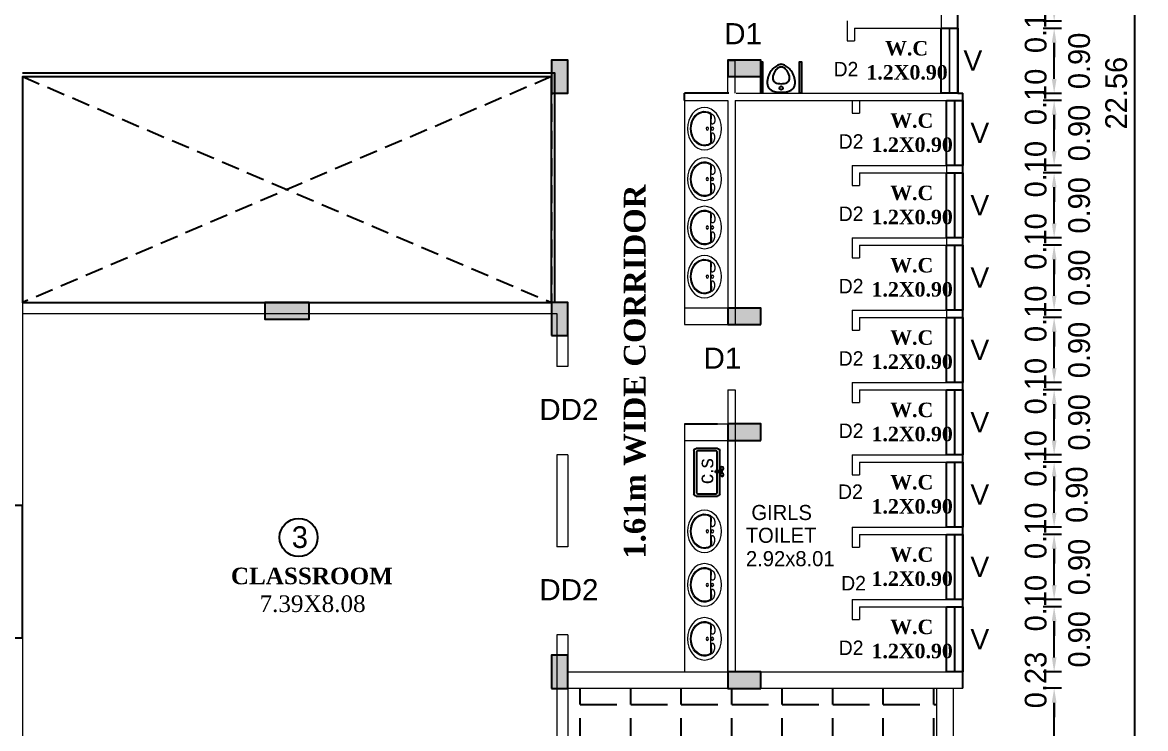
# Model space of a CAD drawing. Header units: metres. Extents: x 605 to 716, y 216 to 296.
# Drawn here: x 647.26 to 662.79, y 249.25 to 259.02 of the extents above; entities that cross this region are included whole.
import ezdxf

# ---------------------------------------------------------------- set-up
doc = ezdxf.new("R2010")
doc.units = ezdxf.units.M
doc.linetypes.add('DASHED', pattern=[19.05, 12.7, -6.35])
doc.linetypes.add('HIDDEN', pattern=[0.375, 0.25, -0.125])
for name, color, linetype in [('A-ANNO-TEXT01', 255, 'Continuous'), ('column', 7, 'Continuous'), ('Dim', 3, 'Continuous'), ('INT-FIXTURE', 251, 'Continuous'), ('STAIRS', 6, 'Continuous'), ('TEXT', 7, 'Continuous'), ('Window', 7, 'Continuous')]:
    doc.layers.add(name, color=color, linetype=linetype)
for name, color, linetype, lineweight in [('col fill', 251, 'Continuous', 0), ('FURNITURE', 252, 'Continuous', 5), ('Readymade Objects & Text', 7, 'Continuous', 40), ('wall', 2, 'Continuous', 18)]:
    doc.layers.add(name, color=color, linetype=linetype, lineweight=lineweight)
doc.styles.add('outer', font='BKANT.TTF')
doc.styles.add('text', font='arial.ttf')
doc.dimstyles.new('DC', dxfattribs={"dimtxt": 0.3, "dimasz": 0.2, "dimexe": 0.15, "dimexo": 0.15, "dimgap": 0.1, "dimtad": 1, "dimzin": 1, "dimdsep": 46, "dimtxsty": 'outer', "dimcen": 0.15, "dimdle": 1, "dimclrd": 8, "dimclre": 8, "dimclrt": 7, "dimadec": 0, "dimazin": 0, "dimtfac": 1, "dimtix": 1, "dimtofl": 0, "dimtmove": 2, "dimatfit": 0, "dimfxl": 0, "dimtolj": 1, "dimtzin": 0, "dimarcsym": 0})

# ---------------------------------------------------------------- blocks, each defined once
blk = doc.blocks.new('A$Cceb49713')
at = {"layer": 'col fill'}
for points in [[(-738.26, 9.59), (-729.26, 9.59), (-729.26, 27.59), (-738.26, 27.59)], [(-624.26, 18.59), (-624.26, 27.59), (-642.26, 27.59), (-642.26, 18.59)], [(-894.26, -104.41), (-894.26, -113.41), (-870.26, -113.41), (-870.26, -104.41)], [(-738.26, -122.41), (-729.26, -122.41), (-729.26, -104.41), (-738.26, -104.41)], [(-624.26, -116.41), (-624.26, -107.41), (-642.26, -107.41), (-642.26, -116.41)], [(-624.26, -179.41), (-624.26, -170.41), (-642.26, -170.41), (-642.26, -179.41)], [(-738.26, -314.41), (-729.26, -314.41), (-729.26, -296.41), (-738.26, -296.41)], [(-624.26, -314.41), (-624.26, -305.41), (-642.26, -305.41), (-642.26, -314.41)]]:
    blk.add_hatch(color=256, dxfattribs=at).paths.add_polyline_path(points)
at = {"layer": 'column'}
for points in [[(-738.26, 9.59), (-729.26, 9.59), (-729.26, 27.59), (-738.26, 27.59)], [(-624.26, 18.59), (-624.26, 27.59), (-642.26, 27.59), (-642.26, 18.59)], [(-894.26, -104.41), (-894.26, -113.41), (-870.26, -113.41), (-870.26, -104.41)], [(-738.26, -122.41), (-729.26, -122.41), (-729.26, -104.41), (-738.26, -104.41)], [(-624.26, -116.41), (-624.26, -107.41), (-642.26, -107.41), (-642.26, -116.41)], [(-624.26, -179.41), (-624.26, -170.41), (-642.26, -170.41), (-642.26, -179.41)], [(-738.26, -314.41), (-729.26, -314.41), (-729.26, -296.41), (-738.26, -296.41)], [(-624.26, -314.41), (-624.26, -305.41), (-642.26, -305.41), (-642.26, -314.41)]]:
    blk.add_lwpolyline(points, close=True, dxfattribs=at)
blk = doc.blocks.new('ggfff')
at = {"layer": 'FURNITURE'}
for p, q in [((-3.03, 3.27), (-20.07, 3.28)), ((-19.59, 3.83), (-19.57, 3.91)), ((-19.57, 3.76), (-19.59, 3.83)), ((-19.57, 3.91), (-19.52, 4.01)), ((-19.52, 3.72), (-19.57, 3.76)), ((-19.52, 4.01), (-19.46, 4.12)), ((-19.43, 3.69), (-19.52, 3.72)), ((-19.46, 4.12), (-19.37, 4.24)), ((-19.32, 3.68), (-19.43, 3.69)), ((-19.37, 4.24), (-19.28, 4.35)), ((-19.18, 3.69), (-19.32, 3.68)), ((-19.28, 4.35), (-19.19, 4.46)), ((-19.19, 4.46), (-19.1, 4.57)), ((-19.03, 3.7), (-19.18, 3.69)), ((-19.1, 4.57), (-19.02, 4.66)), ((-18.87, 3.72), (-19.03, 3.7)), ((-19.02, 4.66), (-18.95, 4.74)), ((-18.95, 4.74), (-18.89, 4.81)), ((-18.89, 4.81), (-18.83, 4.87)), ((-18.7, 3.75), (-18.87, 3.72)), ((-18.83, 4.87), (-18.77, 4.93)), ((-18.77, 4.93), (-18.71, 4.98)), ((-18.71, 4.98), (-18.65, 5.03)), ((-18.54, 3.77), (-18.7, 3.75)), ((-18.65, 5.03), (-18.59, 5.07)), ((-18.59, 5.07), (-18.51, 5.11)), ((-18.39, 3.79), (-18.54, 3.77)), ((-18.51, 5.11), (-18.44, 5.14)), ((-18.44, 5.14), (-18.35, 5.18)), ((-18.25, 3.81), (-18.39, 3.79)), ((-18.35, 5.18), (-18.27, 5.21)), ((-18.27, 5.21), (-18.18, 5.25)), ((-18.12, 3.83), (-18.25, 3.81)), ((-18.18, 5.25), (-18.08, 5.28)), ((-18, 3.84), (-18.12, 3.83)), ((-18.08, 5.28), (-17.99, 5.31)), ((-17.88, 3.85), (-18, 3.84)), ((-17.99, 5.31), (-17.89, 5.34)), ((-17.89, 5.34), (-17.8, 5.38)), ((-17.78, 3.86), (-17.88, 3.85)), ((-17.8, 5.38), (-17.7, 5.41)), ((-17.68, 3.86), (-17.78, 3.86)), ((-17.7, 5.41), (-17.61, 5.44)), ((-17.59, 3.86), (-17.68, 3.86)), ((-17.61, 5.44), (-17.51, 5.47)), ((-17.51, 3.85), (-17.59, 3.86)), ((-17.51, 5.47), (-17.42, 5.5)), ((-17.43, 3.85), (-17.51, 3.85)), ((-17.36, 3.83), (-17.43, 3.85)), ((-17.42, 5.5), (-17.32, 5.53)), ((-17.28, 3.82), (-17.36, 3.83)), ((-17.32, 5.53), (-17.23, 5.55)), ((-17.21, 3.81), (-17.28, 3.82)), ((-17.23, 5.55), (-17.14, 5.58)), ((-17.13, 3.79), (-17.21, 3.81)), ((-17.14, 5.58), (-17.04, 5.61)), ((-17.04, 3.78), (-17.13, 3.79)), ((-17.04, 5.61), (-16.95, 5.63)), ((-16.94, 3.76), (-17.04, 3.78)), ((-16.95, 5.63), (-16.86, 5.65)), ((-16.83, 3.75), (-16.94, 3.76)), ((-16.86, 5.65), (-16.77, 5.67)), ((-16.71, 3.73), (-16.83, 3.75)), ((-16.77, 5.67), (-16.67, 5.69)), ((-16.59, 3.72), (-16.71, 3.73)), ((-16.67, 5.69), (-16.58, 5.7)), ((-16.45, 3.71), (-16.59, 3.72)), ((-16.58, 5.7), (-16.49, 5.71)), ((-16.49, 5.71), (-16.39, 5.72)), ((-16.32, 3.69), (-16.45, 3.71)), ((-16.39, 5.72), (-16.29, 5.72)), ((-16.18, 3.68), (-16.32, 3.69)), ((-16.29, 5.72), (-16.19, 5.72)), ((-16.19, 5.72), (-16.08, 5.72)), ((-16.04, 3.67), (-16.18, 3.68)), ((-16.08, 5.72), (-15.98, 5.71)), ((-15.9, 3.65), (-16.04, 3.67)), ((-15.98, 5.71), (-15.87, 5.7)), ((-15.77, 3.64), (-15.9, 3.65)), ((-15.87, 5.7), (-15.75, 5.68)), ((-15.64, 3.63), (-15.77, 3.64)), ((-15.75, 5.68), (-15.63, 5.66)), ((-15.51, 3.62), (-15.64, 3.63)), ((-15.63, 5.66), (-15.51, 5.63)), ((-15.51, 5.63), (-15.38, 5.6)), ((-15.39, 3.61), (-15.51, 3.62)), ((-15.27, 3.61), (-15.39, 3.61)), ((-15.38, 5.6), (-15.25, 5.56)), ((-15.16, 3.61), (-15.27, 3.61)), ((-15.25, 5.56), (-15.11, 5.52)), ((-15.05, 3.62), (-15.16, 3.61)), ((-15.11, 5.52), (-14.98, 5.47)), ((-14.94, 3.64), (-15.05, 3.62)), ((-14.98, 5.47), (-14.85, 5.42)), ((-14.84, 3.66), (-14.94, 3.64)), ((-14.85, 5.42), (-14.73, 5.36)), ((-14.73, 3.69), (-14.84, 3.66)), ((-14.73, 5.36), (-14.62, 5.3)), ((-14.64, 3.73), (-14.73, 3.69)), ((-14.55, 3.77), (-14.64, 3.73)), ((-14.62, 5.3), (-14.51, 5.23)), ((-14.47, 3.81), (-14.55, 3.77)), ((-14.51, 5.23), (-14.42, 5.16)), ((-14.39, 3.85), (-14.47, 3.81)), ((-14.42, 5.16), (-14.34, 5.08)), ((-14.32, 3.89), (-14.39, 3.85)), ((-14.34, 5.08), (-14.27, 5)), ((-14.27, 3.92), (-14.32, 3.89)), ((-14.27, 5), (-14.21, 4.92)), ((-14.22, 3.94), (-14.27, 3.92)), ((-14.18, 3.96), (-14.22, 3.94)), ((-14.21, 4.92), (-14.16, 4.83)), ((-14.14, 3.97), (-14.18, 3.96)), ((-14.16, 4.83), (-14.12, 4.75)), ((-14.12, 3.99), (-14.14, 3.97)), ((-14.12, 4.75), (-14.09, 4.66)), ((-14.1, 4), (-14.12, 3.99)), ((-14.08, 4.02), (-14.1, 4)), ((-14.09, 4.66), (-14.07, 4.58)), ((-14.07, 4.04), (-14.08, 4.02)), ((-14.07, 4.58), (-14.05, 4.5)), ((-14.06, 4.07), (-14.07, 4.04)), ((-14.05, 4.11), (-14.06, 4.07)), ((-14.05, 4.5), (-14.04, 4.42)), ((-14.04, 4.16), (-14.05, 4.11)), ((-14.04, 4.42), (-14.04, 4.35)), ((-14.04, 4.35), (-14.03, 4.28)), ((-14.03, 4.28), (-14.04, 4.21)), ((-14.04, 4.21), (-14.04, 4.16)), ((-9.05, 4.49), (-9.06, 4.41)), ((-9.06, 4.41), (-9.06, 4.34)), ((-9.06, 4.34), (-9.06, 4.27)), ((-9.06, 4.27), (-9.06, 4.21)), ((-9.06, 4.21), (-9.06, 4.15)), ((-9.06, 4.15), (-9.05, 4.1)), ((-9.03, 4.57), (-9.05, 4.49)), ((-9.05, 4.1), (-9.04, 4.06)), ((-9.04, 4.06), (-9.03, 4.03)), ((-9, 4.66), (-9.03, 4.57)), ((-9.03, 4.03), (-9.02, 4.01)), ((-9.02, 4.01), (-9, 3.99)), ((-8.97, 4.74), (-9, 4.66)), ((-9, 3.99), (-8.98, 3.98)), ((-8.98, 3.98), (-8.95, 3.97)), ((-8.93, 4.83), (-8.97, 4.74)), ((-8.95, 3.97), (-8.92, 3.95)), ((-8.88, 4.91), (-8.93, 4.83)), ((-8.92, 3.95), (-8.88, 3.94)), ((-8.83, 5), (-8.88, 4.91)), ((-8.88, 3.94), (-8.83, 3.91)), ((-8.76, 5.08), (-8.83, 5)), ((-8.83, 3.91), (-8.78, 3.88)), ((-8.78, 3.88), (-8.71, 3.85)), ((-8.68, 5.15), (-8.76, 5.08)), ((-8.71, 3.85), (-8.63, 3.81)), ((-8.58, 5.23), (-8.68, 5.15)), ((-8.63, 3.81), (-8.55, 3.77)), ((-8.48, 5.29), (-8.58, 5.23)), ((-8.55, 3.77), (-8.46, 3.73)), ((-8.37, 5.36), (-8.48, 5.29)), ((-8.46, 3.73), (-8.37, 3.69)), ((-8.24, 5.41), (-8.37, 5.36)), ((-8.37, 3.69), (-8.27, 3.66)), ((-8.27, 3.66), (-8.16, 3.63)), ((-8.12, 5.47), (-8.24, 5.41)), ((-8.16, 3.63), (-8.05, 3.61)), ((-7.98, 5.51), (-8.12, 5.47)), ((-8.05, 3.61), (-7.94, 3.6)), ((-7.85, 5.55), (-7.98, 5.51)), ((-7.94, 3.6), (-7.83, 3.6)), ((-7.72, 5.59), (-7.85, 5.55)), ((-7.83, 3.6), (-7.71, 3.6)), ((-7.59, 5.62), (-7.72, 5.59)), ((-7.71, 3.6), (-7.59, 3.61)), ((-7.46, 5.65), (-7.59, 5.62)), ((-7.59, 3.61), (-7.46, 3.62)), ((-7.34, 5.67), (-7.46, 5.65)), ((-7.46, 3.62), (-7.33, 3.63)), ((-7.23, 5.69), (-7.34, 5.67)), ((-7.33, 3.63), (-7.2, 3.64)), ((-7.12, 5.7), (-7.23, 5.69)), ((-7.2, 3.64), (-7.06, 3.66)), ((-7.01, 5.71), (-7.12, 5.7)), ((-7.06, 3.66), (-6.92, 3.67)), ((-6.91, 5.72), (-7.01, 5.71)), ((-6.92, 3.67), (-6.78, 3.68)), ((-6.8, 5.72), (-6.91, 5.72)), ((-6.71, 5.71), (-6.8, 5.72)), ((-6.78, 3.68), (-6.65, 3.7)), ((-6.61, 5.7), (-6.71, 5.71)), ((-6.65, 3.7), (-6.51, 3.71)), ((-6.51, 5.69), (-6.61, 5.7)), ((-6.42, 5.68), (-6.51, 5.69)), ((-6.51, 3.71), (-6.39, 3.72)), ((-6.33, 5.66), (-6.42, 5.68)), ((-6.39, 3.72), (-6.27, 3.74)), ((-6.23, 5.64), (-6.33, 5.66)), ((-6.27, 3.74), (-6.16, 3.75)), ((-6.14, 5.62), (-6.23, 5.64)), ((-6.16, 3.75), (-6.06, 3.77)), ((-6.05, 5.6), (-6.14, 5.62)), ((-6.06, 3.77), (-5.97, 3.78)), ((-5.96, 5.57), (-6.05, 5.6)), ((-5.97, 3.78), (-5.89, 3.8)), ((-5.87, 5.54), (-5.96, 5.57)), ((-5.89, 3.8), (-5.82, 3.81)), ((-5.77, 5.52), (-5.87, 5.54)), ((-5.82, 3.81), (-5.74, 3.82)), ((-5.68, 5.49), (-5.77, 5.52)), ((-5.74, 3.82), (-5.67, 3.83)), ((-5.58, 5.46), (-5.68, 5.49)), ((-5.67, 3.83), (-5.59, 3.84)), ((-5.59, 3.84), (-5.51, 3.85)), ((-5.49, 5.43), (-5.58, 5.46)), ((-5.51, 3.85), (-5.42, 3.85)), ((-5.39, 5.4), (-5.49, 5.43)), ((-5.42, 3.85), (-5.32, 3.85)), ((-5.3, 5.36), (-5.39, 5.4)), ((-5.32, 3.85), (-5.22, 3.84)), ((-5.2, 5.33), (-5.3, 5.36)), ((-5.22, 3.84), (-5.1, 3.83)), ((-5.11, 5.3), (-5.2, 5.33)), ((-5.01, 5.27), (-5.11, 5.3)), ((-5.1, 3.83), (-4.98, 3.82)), ((-4.92, 5.24), (-5.01, 5.27)), ((-4.98, 3.82), (-4.85, 3.8)), ((-4.83, 5.2), (-4.92, 5.24)), ((-4.85, 3.8), (-4.71, 3.78)), ((-4.74, 5.17), (-4.83, 5.2)), ((-4.66, 5.13), (-4.74, 5.17)), ((-4.71, 3.78), (-4.56, 3.76)), ((-4.58, 5.09), (-4.66, 5.13)), ((-4.51, 5.05), (-4.58, 5.09)), ((-4.56, 3.76), (-4.4, 3.73)), ((-4.45, 5.01), (-4.51, 5.05)), ((-4.39, 4.97), (-4.45, 5.01)), ((-4.4, 3.73), (-4.23, 3.71)), ((-4.33, 4.92), (-4.39, 4.97)), ((-4.27, 4.86), (-4.33, 4.92)), ((-4.21, 4.8), (-4.27, 4.86)), ((-4.23, 3.71), (-4.07, 3.69)), ((-4.14, 4.73), (-4.21, 4.8)), ((-4.07, 4.64), (-4.14, 4.73)), ((-4, 4.55), (-4.07, 4.64)), ((-4.07, 3.69), (-3.92, 3.67)), ((-3.91, 4.45), (-4, 4.55)), ((-3.92, 3.67), (-3.78, 3.67)), ((-3.81, 4.34), (-3.91, 4.45)), ((-3.72, 4.22), (-3.81, 4.34)), ((-3.78, 3.67), (-3.67, 3.68)), ((-3.64, 4.11), (-3.72, 4.22)), ((-3.67, 3.68), (-3.58, 3.7)), ((-3.58, 4), (-3.64, 4.11)), ((-3.53, 3.9), (-3.58, 4)), ((-3.58, 3.7), (-3.53, 3.75)), ((-3.51, 3.81), (-3.53, 3.9)), ((-3.53, 3.75), (-3.51, 3.81))]:
    blk.add_line(p, q, dxfattribs=at)
for centre, major_axis, start_param, end_param in [((-11.56, 0), (-11.56, 0), 1.570796326795124, 7.853981633974709), ((-11.56, 0), (-9.45, 0), -0.449035, 3.588281), ((-11.56, 0), (-8.95, 0), -0.47649, 3.615737), ((-11.55, 4.35), (-0.84, 0), 1.570796326793424, 7.853981633973008), ((-11.55, 1.59), (-0.84, 0), 3.141593, 9.424778)]:
    blk.add_ellipse(centre, major_axis=major_axis, ratio=0.8, start_param=start_param, end_param=end_param, dxfattribs=at)
blk = doc.blocks.new('A$C53AC5074')
at = {"color": 8}
for p, q in [((-0.834, -0.071), (-0.834, 0.264)), ((-0.798, 0.3), (-0.129, 0.3)), ((-0.093, 0.264), (-0.093, -0.071)), ((-0.488, -0.107), (-0.798, -0.107)), ((-0.463, -0.038), (-0.488, -0.038)), ((-0.488, -0.073), (-0.488, -0.038)), ((-0.488, -0.109), (-0.488, -0.073)), ((-0.488, -0.144), (-0.488, -0.109)), ((-0.463, -0.144), (-0.488, -0.144)), ((-0.463, -0.073), (-0.463, -0.038)), ((-0.463, -0.109), (-0.463, -0.073)), ((-0.129, -0.107), (-0.463, -0.107)), ((-0.463, -0.144), (-0.463, -0.109))]:
    blk.add_line(p, q, dxfattribs=at)
blk.add_lwpolyline([(-0.488, -0.067), (-0.776, -0.067, -0.414214), (-0.798, -0.044), (-0.798, 0.237, -0.414214), (-0.776, 0.26), (-0.151, 0.26, -0.414214), (-0.129, 0.237), (-0.129, -0.044, -0.414214), (-0.151, -0.067), (-0.463, -0.067)], format="xyb", dxfattribs=at)
for centre in [(-0.525, -0.141), (-0.426, -0.141)]:
    blk.add_circle(centre, 0.0258, dxfattribs=at)
for centre, start, end in [((-0.798, 0.264), 90, 180), ((-0.129, 0.264), 0, 90), ((-0.798, -0.071), 180, 270), ((-0.129, -0.071), 270, 0)]:
    blk.add_arc(centre, 0.0355, start, end, dxfattribs=at)
blk = doc.blocks.new('URINAL1')
at = {"color": 32, "ltscale": 0.25}
for points in [[(-7.63, 6.49), (-8.42, 6.27), (-9.16, 6.01), (-9.84, 5.72), (-10.48, 5.4), (-11.07, 5.04), (-11.63, 4.66), (-12.16, 4.23), (-12.66, 3.78), (-13.15, 3.29), (-13.61, 2.77), (-14.03, 2.22), (-14.4, 1.65), (-14.71, 1.06), (-14.94, 0.46), (-15.09, -0.14), (-15.14, -0.76), (-15.09, -1.37), (-14.94, -1.98), (-14.71, -2.57), (-14.4, -3.16), (-14.03, -3.73), (-13.61, -4.28), (-13.15, -4.8), (-12.66, -5.29), (-12.16, -5.74), (-11.63, -6.17), (-11.07, -6.56), (-10.48, -6.91), (-9.84, -7.23), (-9.16, -7.52), (-8.42, -7.78), (-7.63, -8), (-6.77, -8.19), (-5.87, -8.31), (-4.96, -8.35), (-4.06, -8.26), (-3.19, -8.03), (-2.39, -7.61), (-1.67, -6.99), (-1.06, -6.13), (-0.58, -5.02), (-0.24, -3.71), (-0.03, -2.27), (0.03, -0.76), (-0.03, 0.76), (-0.24, 2.2), (-0.58, 3.51), (-1.06, 4.62), (-1.67, 5.48), (-2.39, 6.1), (-3.19, 6.52), (-4.06, 6.75), (-4.96, 6.84), (-5.87, 6.8), (-6.77, 6.68)], [(-9.19, 3.59), (-9.66, 3.46), (-10.11, 3.3), (-10.52, 3.13), (-10.9, 2.94), (-11.25, 2.72), (-11.59, 2.49), (-11.91, 2.24), (-12.21, 1.96), (-12.5, 1.67), (-12.78, 1.36), (-13.03, 1.03), (-13.25, 0.69), (-13.44, 0.34), (-13.58, -0.02), (-13.66, -0.39), (-13.7, -0.76), (-13.66, -1.12), (-13.58, -1.49), (-13.44, -1.85), (-13.25, -2.2), (-13.03, -2.54), (-12.78, -2.87), (-12.5, -3.18), (-12.21, -3.48), (-11.91, -3.75), (-11.59, -4), (-11.25, -4.24), (-10.9, -4.45), (-10.52, -4.64), (-10.11, -4.81), (-9.66, -4.97), (-9.19, -5.1), (-8.67, -5.21), (-8.13, -5.29), (-7.59, -5.31), (-7.05, -5.26), (-6.53, -5.12), (-6.04, -4.87), (-5.61, -4.5), (-5.25, -3.98), (-4.96, -3.32), (-4.75, -2.53), (-4.63, -1.66), (-4.59, -0.76), (-4.63, 0.15), (-4.75, 1.02), (-4.96, 1.8), (-5.25, 2.47), (-5.61, 2.99), (-6.04, 3.36), (-6.53, 3.61), (-7.05, 3.75), (-7.59, 3.8), (-8.13, 3.78), (-8.67, 3.7)]]:
    blk.add_lwpolyline(points, close=True, dxfattribs=at)
blk.add_circle((-2.21, -0.76), 0.95, dxfattribs=at)
blk = doc.blocks.new('*D88')
at = {"layer": 'Defpoints', "color": 0}
for p in [(661.525, 249.811), (661.776, 249.811), (661.776, 246.891)]:
    blk.add_point(p, dxfattribs=at)
at = {"layer": 'Dim', "color": 8, "lineweight": -2}
for p, q in [((661.626, 249.811), (661.375, 249.811)), ((661.525, 247.091), (661.525, 249.611)), ((661.626, 246.891), (661.375, 246.891))]:
    blk.add_line(p, q, dxfattribs=at)
at = {"layer": 'Dim', "color": 8}
for points in [[(661.492, 249.611), (661.558, 249.611), (661.525, 249.811)], [(661.492, 247.091), (661.558, 247.091), (661.525, 246.891)]]:
    blk.add_solid(points, dxfattribs=at)
at = {"layer": 'Dim', "color": 7, "insert": (661.271, 248.351), "char_height": 0.3, "attachment_point": 5, "rotation": 90, "style": 'outer'}
blk.add_mtext('\\A1;2.92', dxfattribs=at)
blk = doc.blocks.new('*D89')
at = {"layer": 'Defpoints', "color": 0}
for p in [(661.525, 250.037), (661.776, 250.037), (661.776, 249.811)]:
    blk.add_point(p, dxfattribs=at)
at = {"layer": 'Dim', "color": 8, "lineweight": -2}
for p, q in [((661.525, 250.237), (661.525, 250.437)), ((661.626, 250.037), (661.375, 250.037)), ((661.626, 249.811), (661.375, 249.811)), ((661.525, 249.611), (661.525, 249.411))]:
    blk.add_line(p, q, dxfattribs=at)
at = {"layer": 'Dim', "color": 8}
for points in [[(661.492, 250.237), (661.558, 250.237), (661.525, 250.037)], [(661.492, 249.611), (661.558, 249.611), (661.525, 249.811)]]:
    blk.add_solid(points, dxfattribs=at)
at = {"layer": 'Dim', "color": 7, "insert": (661.271, 249.924), "char_height": 0.3, "attachment_point": 5, "rotation": 90, "style": 'outer'}
blk.add_mtext('\\A1;0.23', dxfattribs=at)
blk = doc.blocks.new('*D90')
at = {"layer": 'Defpoints', "color": 0}
for p in [(661.525, 250.937), (661.776, 250.937), (661.776, 250.037)]:
    blk.add_point(p, dxfattribs=at)
at = {"layer": 'Dim', "color": 8, "lineweight": -2}
for p, q in [((661.626, 250.937), (661.375, 250.937)), ((661.525, 250.237), (661.525, 250.737)), ((661.626, 250.037), (661.375, 250.037))]:
    blk.add_line(p, q, dxfattribs=at)
at = {"layer": 'Dim', "color": 8}
for points in [[(661.492, 250.737), (661.558, 250.737), (661.525, 250.937)], [(661.492, 250.237), (661.558, 250.237), (661.525, 250.037)]]:
    blk.add_solid(points, dxfattribs=at)
at = {"layer": 'Dim', "color": 7, "insert": (661.872, 250.487), "char_height": 0.3, "attachment_point": 5, "rotation": 90, "style": 'outer'}
blk.add_mtext('\\A1;0.90', dxfattribs=at)
blk = doc.blocks.new('*D91')
at = {"layer": 'Defpoints', "color": 0}
for p in [(661.525, 251.037), (661.776, 251.037), (661.776, 250.937)]:
    blk.add_point(p, dxfattribs=at)
at = {"layer": 'Dim', "color": 8, "lineweight": -2}
for p, q in [((661.525, 251.237), (661.525, 251.437)), ((661.626, 251.037), (661.375, 251.037)), ((661.626, 250.937), (661.375, 250.937)), ((661.525, 250.737), (661.525, 250.537))]:
    blk.add_line(p, q, dxfattribs=at)
at = {"layer": 'Dim', "color": 8}
for points in [[(661.492, 251.237), (661.558, 251.237), (661.525, 251.037)], [(661.492, 250.737), (661.558, 250.737), (661.525, 250.937)]]:
    blk.add_solid(points, dxfattribs=at)
at = {"layer": 'Dim', "color": 7, "insert": (661.271, 250.987), "char_height": 0.3, "attachment_point": 5, "rotation": 90, "style": 'outer'}
blk.add_mtext('\\A1;0.10', dxfattribs=at)
blk = doc.blocks.new('*D92')
at = {"layer": 'Defpoints', "color": 0}
for p in [(661.525, 251.937), (661.776, 251.937), (661.776, 251.037)]:
    blk.add_point(p, dxfattribs=at)
at = {"layer": 'Dim', "color": 8, "lineweight": -2}
for p, q in [((661.626, 251.937), (661.375, 251.937)), ((661.525, 251.237), (661.525, 251.737)), ((661.626, 251.037), (661.375, 251.037))]:
    blk.add_line(p, q, dxfattribs=at)
at = {"layer": 'Dim', "color": 8}
for points in [[(661.492, 251.737), (661.558, 251.737), (661.525, 251.937)], [(661.492, 251.237), (661.558, 251.237), (661.525, 251.037)]]:
    blk.add_solid(points, dxfattribs=at)
at = {"layer": 'Dim', "color": 7, "insert": (661.872, 251.487), "char_height": 0.3, "attachment_point": 5, "rotation": 90, "style": 'outer'}
blk.add_mtext('\\A1;0.90', dxfattribs=at)
blk = doc.blocks.new('*D93')
at = {"layer": 'Defpoints', "color": 0}
for p in [(661.525, 252.037), (661.776, 252.037), (661.776, 251.937)]:
    blk.add_point(p, dxfattribs=at)
at = {"layer": 'Dim', "color": 8, "lineweight": -2}
for p, q in [((661.525, 252.237), (661.525, 252.437)), ((661.626, 252.037), (661.375, 252.037)), ((661.626, 251.937), (661.375, 251.937)), ((661.525, 251.737), (661.525, 251.537))]:
    blk.add_line(p, q, dxfattribs=at)
at = {"layer": 'Dim', "color": 8}
for points in [[(661.492, 252.237), (661.558, 252.237), (661.525, 252.037)], [(661.492, 251.737), (661.558, 251.737), (661.525, 251.937)]]:
    blk.add_solid(points, dxfattribs=at)
at = {"layer": 'Dim', "color": 7, "insert": (661.271, 251.987), "char_height": 0.3, "attachment_point": 5, "rotation": 90, "style": 'outer'}
blk.add_mtext('\\A1;0.10', dxfattribs=at)
blk = doc.blocks.new('*D94')
at = {"layer": 'Defpoints', "color": 0}
for p in [(661.525, 252.937), (661.776, 252.937), (661.776, 252.037)]:
    blk.add_point(p, dxfattribs=at)
at = {"layer": 'Dim', "color": 8, "lineweight": -2}
for p, q in [((661.626, 252.937), (661.375, 252.937)), ((661.525, 252.237), (661.525, 252.737)), ((661.626, 252.037), (661.375, 252.037))]:
    blk.add_line(p, q, dxfattribs=at)
at = {"layer": 'Dim', "color": 8}
for points in [[(661.492, 252.737), (661.558, 252.737), (661.525, 252.937)], [(661.492, 252.237), (661.558, 252.237), (661.525, 252.037)]]:
    blk.add_solid(points, dxfattribs=at)
at = {"layer": 'Dim', "color": 7, "insert": (661.839, 252.487), "char_height": 0.3, "attachment_point": 5, "rotation": 90, "style": 'outer'}
blk.add_mtext('\\A1;0.90', dxfattribs=at)
blk = doc.blocks.new('*D95')
at = {"layer": 'Defpoints', "color": 0}
for p in [(661.525, 253.037), (661.776, 253.037), (661.776, 252.937)]:
    blk.add_point(p, dxfattribs=at)
at = {"layer": 'Dim', "color": 8, "lineweight": -2}
for p, q in [((661.525, 253.237), (661.525, 253.437)), ((661.626, 253.037), (661.375, 253.037)), ((661.626, 252.937), (661.375, 252.937)), ((661.525, 252.737), (661.525, 252.537))]:
    blk.add_line(p, q, dxfattribs=at)
at = {"layer": 'Dim', "color": 8}
for points in [[(661.492, 253.237), (661.558, 253.237), (661.525, 253.037)], [(661.492, 252.737), (661.558, 252.737), (661.525, 252.937)]]:
    blk.add_solid(points, dxfattribs=at)
at = {"layer": 'Dim', "color": 7, "insert": (661.271, 252.987), "char_height": 0.3, "attachment_point": 5, "rotation": 90, "style": 'outer'}
blk.add_mtext('\\A1;0.10', dxfattribs=at)
blk = doc.blocks.new('*D96')
at = {"layer": 'Defpoints', "color": 0}
for p in [(661.525, 253.937), (661.776, 253.937), (661.776, 253.037)]:
    blk.add_point(p, dxfattribs=at)
at = {"layer": 'Dim', "color": 8, "lineweight": -2}
for p, q in [((661.626, 253.937), (661.375, 253.937)), ((661.525, 253.237), (661.525, 253.737)), ((661.626, 253.037), (661.375, 253.037))]:
    blk.add_line(p, q, dxfattribs=at)
at = {"layer": 'Dim', "color": 8}
for points in [[(661.492, 253.737), (661.558, 253.737), (661.525, 253.937)], [(661.492, 253.237), (661.558, 253.237), (661.525, 253.037)]]:
    blk.add_solid(points, dxfattribs=at)
at = {"layer": 'Dim', "color": 7, "insert": (661.872, 253.487), "char_height": 0.3, "attachment_point": 5, "rotation": 90, "style": 'outer'}
blk.add_mtext('\\A1;0.90', dxfattribs=at)
blk = doc.blocks.new('*D97')
at = {"layer": 'Defpoints', "color": 0}
for p in [(661.525, 254.037), (661.776, 254.037), (661.776, 253.937)]:
    blk.add_point(p, dxfattribs=at)
at = {"layer": 'Dim', "color": 8, "lineweight": -2}
for p, q in [((661.525, 254.237), (661.525, 254.437)), ((661.626, 254.037), (661.375, 254.037)), ((661.626, 253.937), (661.375, 253.937)), ((661.525, 253.737), (661.525, 253.537))]:
    blk.add_line(p, q, dxfattribs=at)
at = {"layer": 'Dim', "color": 8}
for points in [[(661.492, 254.237), (661.558, 254.237), (661.525, 254.037)], [(661.492, 253.737), (661.558, 253.737), (661.525, 253.937)]]:
    blk.add_solid(points, dxfattribs=at)
at = {"layer": 'Dim', "color": 7, "insert": (661.271, 253.987), "char_height": 0.3, "attachment_point": 5, "rotation": 90, "style": 'outer'}
blk.add_mtext('\\A1;0.10', dxfattribs=at)
blk = doc.blocks.new('*D98')
at = {"layer": 'Defpoints', "color": 0}
for p in [(661.525, 254.937), (661.776, 254.937), (661.776, 254.037)]:
    blk.add_point(p, dxfattribs=at)
at = {"layer": 'Dim', "color": 8, "lineweight": -2}
for p, q in [((661.626, 254.937), (661.375, 254.937)), ((661.525, 254.237), (661.525, 254.737)), ((661.626, 254.037), (661.375, 254.037))]:
    blk.add_line(p, q, dxfattribs=at)
at = {"layer": 'Dim', "color": 8}
for points in [[(661.492, 254.737), (661.558, 254.737), (661.525, 254.937)], [(661.492, 254.237), (661.558, 254.237), (661.525, 254.037)]]:
    blk.add_solid(points, dxfattribs=at)
at = {"layer": 'Dim', "color": 7, "insert": (661.872, 254.487), "char_height": 0.3, "attachment_point": 5, "rotation": 90, "style": 'outer'}
blk.add_mtext('\\A1;0.90', dxfattribs=at)
blk = doc.blocks.new('*D99')
at = {"layer": 'Defpoints', "color": 0}
for p in [(661.525, 255.037), (661.776, 255.037), (661.776, 254.937)]:
    blk.add_point(p, dxfattribs=at)
at = {"layer": 'Dim', "color": 8, "lineweight": -2}
for p, q in [((661.525, 255.237), (661.525, 255.437)), ((661.626, 255.037), (661.375, 255.037)), ((661.626, 254.937), (661.375, 254.937)), ((661.525, 254.737), (661.525, 254.537))]:
    blk.add_line(p, q, dxfattribs=at)
at = {"layer": 'Dim', "color": 8}
for points in [[(661.492, 255.237), (661.558, 255.237), (661.525, 255.037)], [(661.492, 254.737), (661.558, 254.737), (661.525, 254.937)]]:
    blk.add_solid(points, dxfattribs=at)
at = {"layer": 'Dim', "color": 7, "insert": (661.271, 254.987), "char_height": 0.3, "attachment_point": 5, "rotation": 90, "style": 'outer'}
blk.add_mtext('\\A1;0.10', dxfattribs=at)
blk = doc.blocks.new('*D100')
at = {"layer": 'Defpoints', "color": 0}
for p in [(661.525, 255.937), (661.776, 255.937), (661.776, 255.037)]:
    blk.add_point(p, dxfattribs=at)
at = {"layer": 'Dim', "color": 8, "lineweight": -2}
for p, q in [((661.626, 255.937), (661.375, 255.937)), ((661.525, 255.237), (661.525, 255.737)), ((661.626, 255.037), (661.375, 255.037))]:
    blk.add_line(p, q, dxfattribs=at)
at = {"layer": 'Dim', "color": 8}
for points in [[(661.492, 255.737), (661.558, 255.737), (661.525, 255.937)], [(661.492, 255.237), (661.558, 255.237), (661.525, 255.037)]]:
    blk.add_solid(points, dxfattribs=at)
at = {"layer": 'Dim', "color": 7, "insert": (661.872, 255.487), "char_height": 0.3, "attachment_point": 5, "rotation": 90, "style": 'outer'}
blk.add_mtext('\\A1;0.90', dxfattribs=at)
blk = doc.blocks.new('*D101')
at = {"layer": 'Defpoints', "color": 0}
for p in [(661.525, 256.037), (661.776, 256.037), (661.776, 255.937)]:
    blk.add_point(p, dxfattribs=at)
at = {"layer": 'Dim', "color": 8, "lineweight": -2}
for p, q in [((661.525, 256.237), (661.525, 256.437)), ((661.626, 256.037), (661.375, 256.037)), ((661.626, 255.937), (661.375, 255.937)), ((661.525, 255.737), (661.525, 255.537))]:
    blk.add_line(p, q, dxfattribs=at)
at = {"layer": 'Dim', "color": 8}
for points in [[(661.492, 256.237), (661.558, 256.237), (661.525, 256.037)], [(661.492, 255.737), (661.558, 255.737), (661.525, 255.937)]]:
    blk.add_solid(points, dxfattribs=at)
at = {"layer": 'Dim', "color": 7, "insert": (661.271, 255.987), "char_height": 0.3, "attachment_point": 5, "rotation": 90, "style": 'outer'}
blk.add_mtext('\\A1;0.10', dxfattribs=at)
blk = doc.blocks.new('*D102')
at = {"layer": 'Defpoints', "color": 0}
for p in [(661.525, 256.937), (661.776, 256.937), (661.776, 256.037)]:
    blk.add_point(p, dxfattribs=at)
at = {"layer": 'Dim', "color": 8, "lineweight": -2}
for p, q in [((661.626, 256.937), (661.375, 256.937)), ((661.525, 256.237), (661.525, 256.737)), ((661.626, 256.037), (661.375, 256.037))]:
    blk.add_line(p, q, dxfattribs=at)
at = {"layer": 'Dim', "color": 8}
for points in [[(661.492, 256.737), (661.558, 256.737), (661.525, 256.937)], [(661.492, 256.237), (661.558, 256.237), (661.525, 256.037)]]:
    blk.add_solid(points, dxfattribs=at)
at = {"layer": 'Dim', "color": 7, "insert": (661.872, 256.487), "char_height": 0.3, "attachment_point": 5, "rotation": 90, "style": 'outer'}
blk.add_mtext('\\A1;0.90', dxfattribs=at)
blk = doc.blocks.new('*D103')
at = {"layer": 'Defpoints', "color": 0}
for p in [(661.525, 257.037), (661.776, 257.037), (661.776, 256.937)]:
    blk.add_point(p, dxfattribs=at)
at = {"layer": 'Dim', "color": 8, "lineweight": -2}
for p, q in [((661.525, 257.237), (661.525, 257.437)), ((661.626, 257.037), (661.375, 257.037)), ((661.626, 256.937), (661.375, 256.937)), ((661.525, 256.737), (661.525, 256.537))]:
    blk.add_line(p, q, dxfattribs=at)
at = {"layer": 'Dim', "color": 8}
for points in [[(661.492, 257.237), (661.558, 257.237), (661.525, 257.037)], [(661.492, 256.737), (661.558, 256.737), (661.525, 256.937)]]:
    blk.add_solid(points, dxfattribs=at)
at = {"layer": 'Dim', "color": 7, "insert": (661.271, 256.987), "char_height": 0.3, "attachment_point": 5, "rotation": 90, "style": 'outer'}
blk.add_mtext('\\A1;0.10', dxfattribs=at)
blk = doc.blocks.new('*D104')
at = {"layer": 'Defpoints', "color": 0}
for p in [(661.525, 257.937), (661.776, 257.937), (661.776, 257.037)]:
    blk.add_point(p, dxfattribs=at)
at = {"layer": 'Dim', "color": 8, "lineweight": -2}
for p, q in [((661.626, 257.937), (661.375, 257.937)), ((661.525, 257.237), (661.525, 257.737)), ((661.626, 257.037), (661.375, 257.037))]:
    blk.add_line(p, q, dxfattribs=at)
at = {"layer": 'Dim', "color": 8}
for points in [[(661.492, 257.737), (661.558, 257.737), (661.525, 257.937)], [(661.492, 257.237), (661.558, 257.237), (661.525, 257.037)]]:
    blk.add_solid(points, dxfattribs=at)
at = {"layer": 'Dim', "color": 7, "insert": (661.872, 257.487), "char_height": 0.3, "attachment_point": 5, "rotation": 90, "style": 'outer'}
blk.add_mtext('\\A1;0.90', dxfattribs=at)
blk = doc.blocks.new('*D105')
at = {"layer": 'Defpoints', "color": 0}
for p in [(661.525, 258.034), (661.776, 258.034), (661.776, 257.937)]:
    blk.add_point(p, dxfattribs=at)
at = {"layer": 'Dim', "color": 8, "lineweight": -2}
for p, q in [((661.525, 258.234), (661.525, 258.434)), ((661.626, 258.034), (661.375, 258.034)), ((661.626, 257.937), (661.375, 257.937)), ((661.525, 257.737), (661.525, 257.537))]:
    blk.add_line(p, q, dxfattribs=at)
at = {"layer": 'Dim', "color": 8}
for points in [[(661.492, 258.234), (661.558, 258.234), (661.525, 258.034)], [(661.492, 257.737), (661.558, 257.737), (661.525, 257.937)]]:
    blk.add_solid(points, dxfattribs=at)
at = {"layer": 'Dim', "color": 7, "insert": (661.271, 257.986), "char_height": 0.3, "attachment_point": 5, "rotation": 90, "style": 'outer'}
blk.add_mtext('\\A1;0.10', dxfattribs=at)
blk = doc.blocks.new('*D109')
at = {"layer": 'Defpoints', "color": 0}
for p in [(662.639, 269.316), (662.639, 269.316), (662.639, 246.761)]:
    blk.add_point(p, dxfattribs=at)
at = {"layer": 'Dim', "color": 8, "lineweight": -2}
for p, q in [((662.639, 269.316), (662.789, 269.316)), ((662.639, 246.961), (662.639, 269.116)), ((662.639, 246.761), (662.789, 246.761))]:
    blk.add_line(p, q, dxfattribs=at)
at = {"layer": 'Dim', "color": 8}
for points in [[(662.605, 269.116), (662.672, 269.116), (662.639, 269.316)], [(662.605, 246.961), (662.672, 246.961), (662.639, 246.761)]]:
    blk.add_solid(points, dxfattribs=at)
at = {"layer": 'Dim', "color": 7, "insert": (662.384, 258.038), "char_height": 0.3, "attachment_point": 5, "rotation": 90, "style": 'outer'}
blk.add_mtext('\\A1;22.56', dxfattribs=at)
blk = doc.blocks.new('*D110')
at = {"layer": 'Defpoints', "color": 0}
for p in [(661.525, 258.934), (661.776, 258.934), (661.776, 258.034)]:
    blk.add_point(p, dxfattribs=at)
at = {"layer": 'Dim', "color": 8, "lineweight": -2}
for p, q in [((661.626, 258.934), (661.375, 258.934)), ((661.525, 258.234), (661.525, 258.734)), ((661.626, 258.034), (661.375, 258.034))]:
    blk.add_line(p, q, dxfattribs=at)
at = {"layer": 'Dim', "color": 8}
for points in [[(661.492, 258.734), (661.558, 258.734), (661.525, 258.934)], [(661.492, 258.234), (661.558, 258.234), (661.525, 258.034)]]:
    blk.add_solid(points, dxfattribs=at)
at = {"layer": 'Dim', "color": 7, "insert": (661.872, 258.484), "char_height": 0.3, "attachment_point": 5, "rotation": 90, "style": 'outer'}
blk.add_mtext('\\A1;0.90', dxfattribs=at)
blk = doc.blocks.new('*D111')
at = {"layer": 'Defpoints', "color": 0}
for p in [(661.525, 259.031), (661.776, 259.031), (661.776, 258.934)]:
    blk.add_point(p, dxfattribs=at)
at = {"layer": 'Dim', "color": 8, "lineweight": -2}
for p, q in [((661.525, 259.231), (661.525, 259.431)), ((661.626, 259.031), (661.375, 259.031)), ((661.626, 258.934), (661.375, 258.934)), ((661.525, 258.734), (661.525, 258.534))]:
    blk.add_line(p, q, dxfattribs=at)
at = {"layer": 'Dim', "color": 8}
for points in [[(661.492, 259.231), (661.558, 259.231), (661.525, 259.031)], [(661.492, 258.734), (661.558, 258.734), (661.525, 258.934)]]:
    blk.add_solid(points, dxfattribs=at)
at = {"layer": 'Dim', "color": 7, "insert": (661.271, 258.982), "char_height": 0.3, "attachment_point": 5, "rotation": 90, "style": 'outer'}
blk.add_mtext('\\A1;0.10', dxfattribs=at)

msp = doc.modelspace()

# ---------------------------------------------------------------- hatches: boundary and pattern name
at = {"layer": 'Dim'}
h = msp.add_hatch(dxfattribs=at)
h.set_pattern_fill('ANGLE', color=8, scale=0.1)
h.set_pattern_definition([(0, (-22104.9541, -39302.9758), (0, 0.6985), [0.508, -0.1905]), (90, (-22104.9541, -39302.9758), (-0.6985, 0), [0.508, -0.1905])])
h.paths.add_polyline_path([(659.898, 246.991), (659.898, 249.811), (657.469, 249.811), (657.469, 249.809), (657.012, 249.809), (654.802, 249.811), (654.802, 249.809), (654.802, 246.991)])
h.paths.add_polyline_path([(642.007, 249.235), (644.193, 249.235), (644.193, 250.494), (642.007, 250.494)], flags=24)
h.paths.add_polyline_path([(656.556, 247.666), (658.742, 247.666), (658.742, 248.925), (656.556, 248.925)], flags=24)
h.paths.add_polyline_path([(638.42, 246.991), (643.296, 246.991), (643.296, 247.294), (643.524, 247.294), (643.524, 246.991), (647.029, 246.991), (647.029, 247.294), (647.029, 250.358), (646.42, 250.358), (646.42, 252.492), (647.029, 252.492), (647.029, 253.085), (638.419, 253.085), (638.419, 250.799), (638.42, 250.799)])

# ---------------------------------------------------------------- linework, layer by layer
at = {"color": 4}
msp.add_circle((651.077, 251.895), 0.263, dxfattribs=at)
at = {"layer": 'Dim', "color": 7}
for p, q in [((660.193, 258.037), (660.193, 261.086)), ((657.012, 258.496), (657.112, 258.496)), ((656.412, 257.937), (656.412, 258.037)), ((657.026, 258.037), (656.412, 258.037)), ((660.193, 258.037), (660.264, 258.037)), ((660.264, 249.811), (660.264, 258.037)), ((656.412, 253.466), (656.869, 253.466))]:
    msp.add_line(p, q, dxfattribs=at)
at = {"layer": 'Dim', "color": 7, "linetype": 'HIDDEN'}
for p, q in [((647.258, 258.266), (654.572, 258.266)), ((647.259, 258.266), (654.573, 255.143)), ((654.573, 258.266), (647.259, 255.143)), ((654.572, 258.266), (654.572, 255.143))]:
    msp.add_line(p, q, dxfattribs=at)
at = {"layer": 'Dim', "color": 7}
for points in [[(659.963, 258.937), (660.193, 258.937), (660.193, 258.037), (659.963, 258.037)], [(654.572, 258.265), (647.258, 258.265), (647.258, 255.143), (654.572, 255.143)], [(660.034, 257.937), (660.264, 257.937), (660.264, 257.037), (660.034, 257.037)], [(660.034, 256.937), (660.264, 256.937), (660.264, 256.037), (660.034, 256.037)], [(660.034, 255.937), (660.264, 255.937), (660.264, 255.037), (660.034, 255.037)], [(660.034, 254.937), (660.264, 254.937), (660.264, 254.037), (660.034, 254.037)], [(660.034, 253.937), (660.264, 253.937), (660.264, 253.037), (660.034, 253.037)], [(660.034, 252.937), (660.264, 252.937), (660.264, 252.037), (660.034, 252.037)], [(660.034, 251.937), (660.264, 251.937), (660.264, 251.037), (660.034, 251.037)], [(660.034, 250.937), (660.264, 250.937), (660.264, 250.037), (660.034, 250.037)]]:
    msp.add_lwpolyline(points, close=True, dxfattribs=at)
msp.add_lwpolyline([(654.622, 255.143), (654.622, 258.315), (647.258, 258.315)], dxfattribs=at)
at = {"layer": 'STAIRS'}
for points in [[(657.469, 258.037), (657.469, 258.469), (657.494, 258.469), (657.494, 258.037)], [(658.004, 258.037), (658.004, 258.469), (658.03, 258.469), (658.03, 258.037)]]:
    msp.add_lwpolyline(points, close=True, dxfattribs=at)
at = {"layer": 'wall', "color": 6}
for p, q in [((659.963, 260.934), (659.963, 258.037)), ((658.663, 259.037), (658.663, 258.76)), ((658.763, 258.937), (658.763, 258.76)), ((658.763, 258.937), (659.963, 258.937)), ((658.663, 258.76), (658.763, 258.76)), ((657.012, 258.037), (657.012, 258.496)), ((657.112, 258.037), (657.112, 258.496)), ((647.258, 258.266), (647.258, 246.913)), ((657.126, 258.037), (660.193, 258.037)), ((656.412, 257.937), (656.412, 254.838)), ((656.412, 257.937), (657.012, 257.937)), ((657.012, 257.937), (657.012, 254.838)), ((657.112, 257.937), (657.112, 254.838)), ((657.112, 257.937), (658.838, 257.937)), ((658.734, 257.937), (658.734, 257.76)), ((658.834, 257.937), (658.834, 257.76)), ((658.834, 257.937), (660.034, 257.937)), ((660.034, 257.937), (660.034, 254.037)), ((658.734, 257.76), (658.834, 257.76)), ((658.734, 257.037), (658.734, 256.76)), ((658.734, 257.037), (660.034, 257.037)), ((658.834, 256.937), (658.834, 256.76)), ((658.834, 256.937), (660.034, 256.937)), ((658.734, 256.76), (658.834, 256.76)), ((658.734, 256.037), (658.734, 255.76)), ((658.734, 256.037), (660.034, 256.037)), ((658.834, 255.937), (658.834, 255.76)), ((658.834, 255.937), (660.034, 255.937)), ((658.734, 255.76), (658.834, 255.76)), ((647.258, 255.143), (654.802, 255.143)), ((654.802, 255.143), (654.802, 254.258)), ((657.012, 255.067), (656.412, 255.067)), ((658.734, 255.037), (658.734, 254.76)), ((658.734, 255.037), (660.034, 255.037)), ((647.258, 254.99), (654.649, 254.99)), ((654.649, 254.99), (654.649, 254.258)), ((658.834, 254.937), (658.834, 254.76)), ((658.834, 254.937), (660.034, 254.937)), ((656.412, 254.838), (657.112, 254.838)), ((658.734, 254.76), (658.834, 254.76)), ((654.802, 254.258), (654.649, 254.258)), ((657.012, 253.938), (657.012, 253.466)), ((657.012, 253.938), (657.112, 253.938)), ((657.112, 253.938), (657.112, 250.037)), ((658.734, 254.037), (658.734, 253.76)), ((658.734, 254.037), (660.034, 254.037)), ((658.834, 253.937), (658.834, 253.76)), ((658.834, 253.937), (660.034, 253.937)), ((660.034, 253.937), (660.034, 253.037)), ((658.734, 253.76), (658.834, 253.76)), ((656.412, 253.466), (656.412, 250.037)), ((656.869, 253.466), (657.012, 253.466)), ((656.412, 253.238), (657.012, 253.238)), ((657.012, 253.238), (657.012, 250.037)), ((657.012, 250.037), (657.012, 253.238)), ((654.649, 253.039), (654.649, 251.766)), ((654.802, 253.039), (654.649, 253.039)), ((654.802, 253.039), (654.802, 251.766)), ((658.734, 253.037), (658.734, 252.76)), ((658.734, 253.037), (660.034, 253.037)), ((658.834, 252.937), (658.834, 252.76)), ((658.834, 252.937), (660.034, 252.937)), ((660.034, 252.937), (660.034, 252.037)), ((658.734, 252.76), (658.834, 252.76)), ((647.029, 252.337), (647.258, 252.337)), ((658.734, 252.037), (658.734, 251.76)), ((658.734, 252.037), (660.034, 252.037)), ((658.834, 251.937), (658.834, 251.76)), ((658.834, 251.937), (660.034, 251.937)), ((660.034, 251.937), (660.034, 251.037)), ((654.802, 251.766), (654.649, 251.766)), ((658.734, 251.76), (658.834, 251.76)), ((658.734, 251.037), (658.734, 250.76)), ((658.734, 251.037), (660.034, 251.037)), ((658.834, 250.937), (658.834, 250.76)), ((658.834, 250.937), (660.034, 250.937)), ((660.034, 250.937), (660.034, 250.037)), ((658.734, 250.76), (658.834, 250.76)), ((654.649, 250.547), (654.649, 246.913)), ((654.802, 250.547), (654.649, 250.547)), ((654.802, 250.547), (654.802, 246.911)), ((647.029, 250.508), (647.258, 250.508)), ((654.802, 250.037), (657.012, 250.037)), ((657.112, 250.037), (660.218, 250.037)), ((654.802, 249.811), (660.264, 249.811))]:
    msp.add_line(p, q, dxfattribs=at)
for points in [[(660.128, 249.811), (660.128, 246.761), (654.802, 246.761)], [(659.898, 249.811), (659.898, 246.991), (654.802, 246.991)]]:
    msp.add_lwpolyline(points, dxfattribs=at)
at = {"layer": 'Window', "linetype": 'DASHED', "ltscale": 0.75, "const_width": 0.0254}
for points in [[(660.078, 258.937), (660.078, 258.037)], [(660.149, 257.937), (660.149, 257.037)], [(660.149, 256.937), (660.149, 256.037)], [(660.149, 255.937), (660.149, 255.037)], [(660.149, 254.937), (660.149, 254.037)], [(660.149, 253.937), (660.149, 253.037)], [(660.149, 252.937), (660.149, 252.037)], [(660.149, 251.937), (660.149, 251.037)], [(660.149, 250.937), (660.149, 250.037)]]:
    msp.add_lwpolyline(points, dxfattribs=at)
at = {"layer": 'Window'}
msp.add_lwpolyline([(647.258, 250.508), (647.258, 252.337), (647.029, 252.337), (647.029, 250.508)], close=True, dxfattribs=at)

# ---------------------------------------------------------------- block references
at = {"xscale": -0.0254, "yscale": 0.0254, "zscale": 0.0254, "rotation": 270.0000000000001}
for p in [(656.689, 257.841), (656.689, 257.143), (656.689, 256.474), (656.689, 255.795), (656.689, 252.274), (656.689, 251.533), (656.689, 250.787)]:
    msp.add_blockref('ggfff', p, dxfattribs=at)
at = {"color": 4, "xscale": -0.8842054551061593, "yscale": 0.8842054551061593, "zscale": 0.8842054551061593, "rotation": 90}
msp.add_blockref('A$C53AC5074', (656.807, 252.386), dxfattribs=at)
at = {"layer": 'INT-FIXTURE', "xscale": 0.0254, "yscale": 0.0254, "zscale": 0.0254, "rotation": 270}
msp.add_blockref('URINAL1', (657.769, 258.052), dxfattribs=at)
at = {"layer": 'wall', "xscale": 0.0254, "yscale": 0.0254, "zscale": 0.0254}
msp.add_blockref('A$Cceb49713', (673.325, 257.795), dxfattribs=at)

# ---------------------------------------------------------------- texts
at = {"layer": 'A-ANNO-TEXT01', "color": 2, "style": 'outer'}
for s, height, p in [('D2', 0.2, (658.475, 258.27)), ('D2', 0.2, (658.546, 257.27)), ('D2', 0.2, (658.546, 256.27)), ('D2', 0.2, (658.546, 255.27)), ('D2', 0.2, (658.546, 254.27)), ('D2', 0.2, (658.546, 253.27)), ('D2', 0.2, (658.537, 252.428)), ('3', 0.3, (650.983, 251.75)), ('D2', 0.2, (658.58, 251.163)), ('D2', 0.2, (658.546, 250.27))]:
    msp.add_text(s, height=height, dxfattribs=at).set_placement(p)
at = {"layer": 'A-ANNO-TEXT01', "color": 2, "width": 2.99814, "attachment_point": 1, "style": 'outer'}
for s, insert, char_height in [('\\A1;{\\fTimes New Roman|b1|i0|c0|p18;\\W8.22175;  \\W1;W.C\\P\\W6.51081;  \\W1;1.2X0.90}', (657.945, 258.759), 0.2), ('\\A1;{\\fTimes New Roman|b1|i0|c0|p18;\\W8.22175;  \\W1;W.C\\P\\W6.51081;  \\W1;1.2X0.90}', (658.016, 257.759), 0.2), ('\\A1;{\\fTimes New Roman|b1|i0|c0|p18;\\W8.22175;  \\W1;W.C\\P\\W6.51081;  \\W1;1.2X0.90}', (658.016, 256.759), 0.2), ('\\A1;{\\fTimes New Roman|b1|i0|c0|p18;\\W8.22175;  \\W1;W.C\\P\\W6.51081;  \\W1;1.2X0.90}', (658.016, 255.759), 0.2), ('\\A1;{\\fTimes New Roman|b1|i0|c0|p18;\\W8.22175;  \\W1;W.C\\P\\W6.51081;  \\W1;1.2X0.90}', (658.016, 254.759), 0.2), ('\\A1;{\\fTimes New Roman|b1|i0|c0|p18;\\W8.22175;  \\W1;W.C\\P\\W6.51081;  \\W1;1.2X0.90}', (658.016, 253.759), 0.2), ('\\A1;{\\fTimes New Roman|b1|i0|c0|p18;\\W8.22175;  \\W1;W.C\\P\\W6.51081;  \\W1;1.2X0.90}', (658.016, 252.759), 0.2), ('\\A1;{\\fTimes New Roman|b1|i0|c0|p18;\\W8.22175;  \\W1;W.C\\P\\W6.51081;  \\W1;1.2X0.90}', (658.016, 251.759), 0.2), ('\\A1;{\\fTimes New Roman|b1|i0|c0|p18;\\W4.84277; \\W1;CLASSROOM \\P\\fTimes New Roman|b0|i0|c0|p18;\\W9.40147; \\W1;7.39X8.08}', (649.72, 251.478), 0.23), ('\\A1;{\\fTimes New Roman|b1|i0|c0|p18;\\W8.22175;  \\W1;W.C\\P\\W6.51081;  \\W1;1.2X0.90}', (658.016, 250.759), 0.2)]:
    msp.add_mtext(s, dxfattribs=dict(at, insert=insert, char_height=char_height))
at = {"layer": 'Dim', "color": 2, "linetype": 'HIDDEN', "insert": (655.574, 251.266), "char_height": 0.3, "width": 5.69835, "attachment_point": 1, "rotation": 90, "style": 'outer'}
msp.add_mtext('\\A1;{\\fTimes New Roman|b1|i0|c0|p18;\\W2.95252; \\W1;1.61m WIDE CORRIDOR}', dxfattribs=at)
at = {"layer": 'Readymade Objects & Text', "lineweight": 40, "style": 'outer'}
msp.add_text('c.s', height=0.2095, rotation=90, dxfattribs=at).set_placement((656.811, 252.633))
for s, p in [('GIRLS', (657.338, 252.136)), ('TOILET', (657.26, 251.821)), ('2.92x8.01', (657.263, 251.498))]:
    msp.add_text(s, height=0.2087, dxfattribs=at).set_placement(p)
at = {"layer": 'TEXT', "linetype": 'Continuous', "ltscale": 0.5, "style": 'text'}
for p in [(656.963, 258.714), (656.677, 254.228)]:
    msp.add_text('D1', height=0.2921, dxfattribs=at).set_placement(p)
at = {"layer": 'TEXT', "linetype": 'Continuous', "ltscale": 0.5, "width": 2.35791, "attachment_point": 1, "style": 'text'}
for s, insert, char_height in [('\\A1;{\\W9.693183; }V', (659.22, 258.629), 0.2794), ('\\A1;{\\W9.693183; }V', (659.316, 257.629), 0.2794), ('\\A1;{\\W9.693183; }V', (659.316, 256.629), 0.2794), ('\\A1;{\\W9.693183; }V', (659.316, 255.629), 0.2794), ('\\A1;{\\W9.693183; }V', (659.316, 254.629), 0.2794), ('\\A1;{\\W7.032457; }DD2', (653.609, 253.811), 0.2921), ('\\A1;{\\W9.693183; }V', (659.316, 253.629), 0.2794), ('\\A1;{\\W9.693183; }V', (659.316, 252.629), 0.2794), ('\\A1;{\\W9.693183; }V', (659.316, 251.629), 0.2794), ('\\A1;{\\W7.032457; }DD2', (653.609, 251.319), 0.2921), ('\\A1;{\\W9.693183; }V', (659.316, 250.629), 0.2794)]:
    msp.add_mtext(s, dxfattribs=dict(at, insert=insert, char_height=char_height))

# ---------------------------------------------------------------- dimensions: what is measured, and where the dimension line sits
at = {"layer": 'Dim', "color": 3}
dim = msp.add_aligned_dim(p1=(662.6387, 246.7608), p2=(662.6387, 269.316), distance=0, dimstyle='DC', override={"dimpost": '\\X', "dimfxl": 0.18}, dxfattribs=at)
dim.commit()
dim.dimension.update_dxf_attribs({"geometry": '*D109', "text_midpoint": (662.3844, 258.0384)})
for base, p1, p2, picture, middle in [((661.525, 259.031), (661.776, 258.934), (661.776, 259.031), '*D111', (661.271, 258.982)), ((661.525, 258.034), (661.776, 257.937), (661.776, 258.034), '*D105', (661.271, 257.986)), ((661.525, 257.037), (661.776, 256.937), (661.776, 257.037), '*D103', (661.271, 256.987)), ((661.525, 256.037), (661.776, 255.937), (661.776, 256.037), '*D101', (661.271, 255.987)), ((661.525, 255.037), (661.776, 254.937), (661.776, 255.037), '*D99', (661.271, 254.987)), ((661.525, 254.037), (661.776, 253.937), (661.776, 254.037), '*D97', (661.271, 253.987)), ((661.525, 253.037), (661.776, 252.937), (661.776, 253.037), '*D95', (661.271, 252.987)), ((661.525, 252.037), (661.776, 251.937), (661.776, 252.037), '*D93', (661.271, 251.987)), ((661.525, 251.037), (661.776, 250.937), (661.776, 251.037), '*D91', (661.271, 250.987)), ((661.525, 250.037), (661.776, 249.811), (661.776, 250.037), '*D89', (661.271, 249.924)), ((661.525, 249.811), (661.776, 246.891), (661.776, 249.811), '*D88', (661.271, 248.351))]:
    dim = msp.add_linear_dim(base=base, p1=p1, p2=p2, angle=270, dimstyle='DC', override={"dimpost": '\\X', "dimfxl": 0.18}, dxfattribs=at)
    dim.commit()
    dim.dimension.update_dxf_attribs({"geometry": picture, "text_midpoint": middle})
for base, p1, p2, picture, middle in [((661.525, 258.934), (661.776, 258.034), (661.776, 258.934), '*D110', (661.872, 258.484)), ((661.525, 257.937), (661.776, 257.037), (661.776, 257.937), '*D104', (661.872, 257.487)), ((661.525, 256.937), (661.776, 256.037), (661.776, 256.937), '*D102', (661.872, 256.487)), ((661.525, 255.937), (661.776, 255.037), (661.776, 255.937), '*D100', (661.872, 255.487)), ((661.525, 254.937), (661.776, 254.037), (661.776, 254.937), '*D98', (661.872, 254.487)), ((661.525, 253.937), (661.776, 253.037), (661.776, 253.937), '*D96', (661.872, 253.487)), ((661.525, 252.937), (661.776, 252.037), (661.776, 252.937), '*D94', (661.839, 252.487)), ((661.525, 251.937), (661.776, 251.037), (661.776, 251.937), '*D92', (661.872, 251.487)), ((661.525, 250.937), (661.776, 250.037), (661.776, 250.937), '*D90', (661.872, 250.487))]:
    dim = msp.add_linear_dim(base=base, p1=p1, p2=p2, angle=270, dimstyle='DC', override={"dimpost": '\\X', "dimfxl": 0.18}, dxfattribs=at)
    dim.commit()
    dim.dimension.update_dxf_attribs({"geometry": picture, "text_midpoint": middle, "dimtype": 160})

doc.saveas('drawing.dxf')
